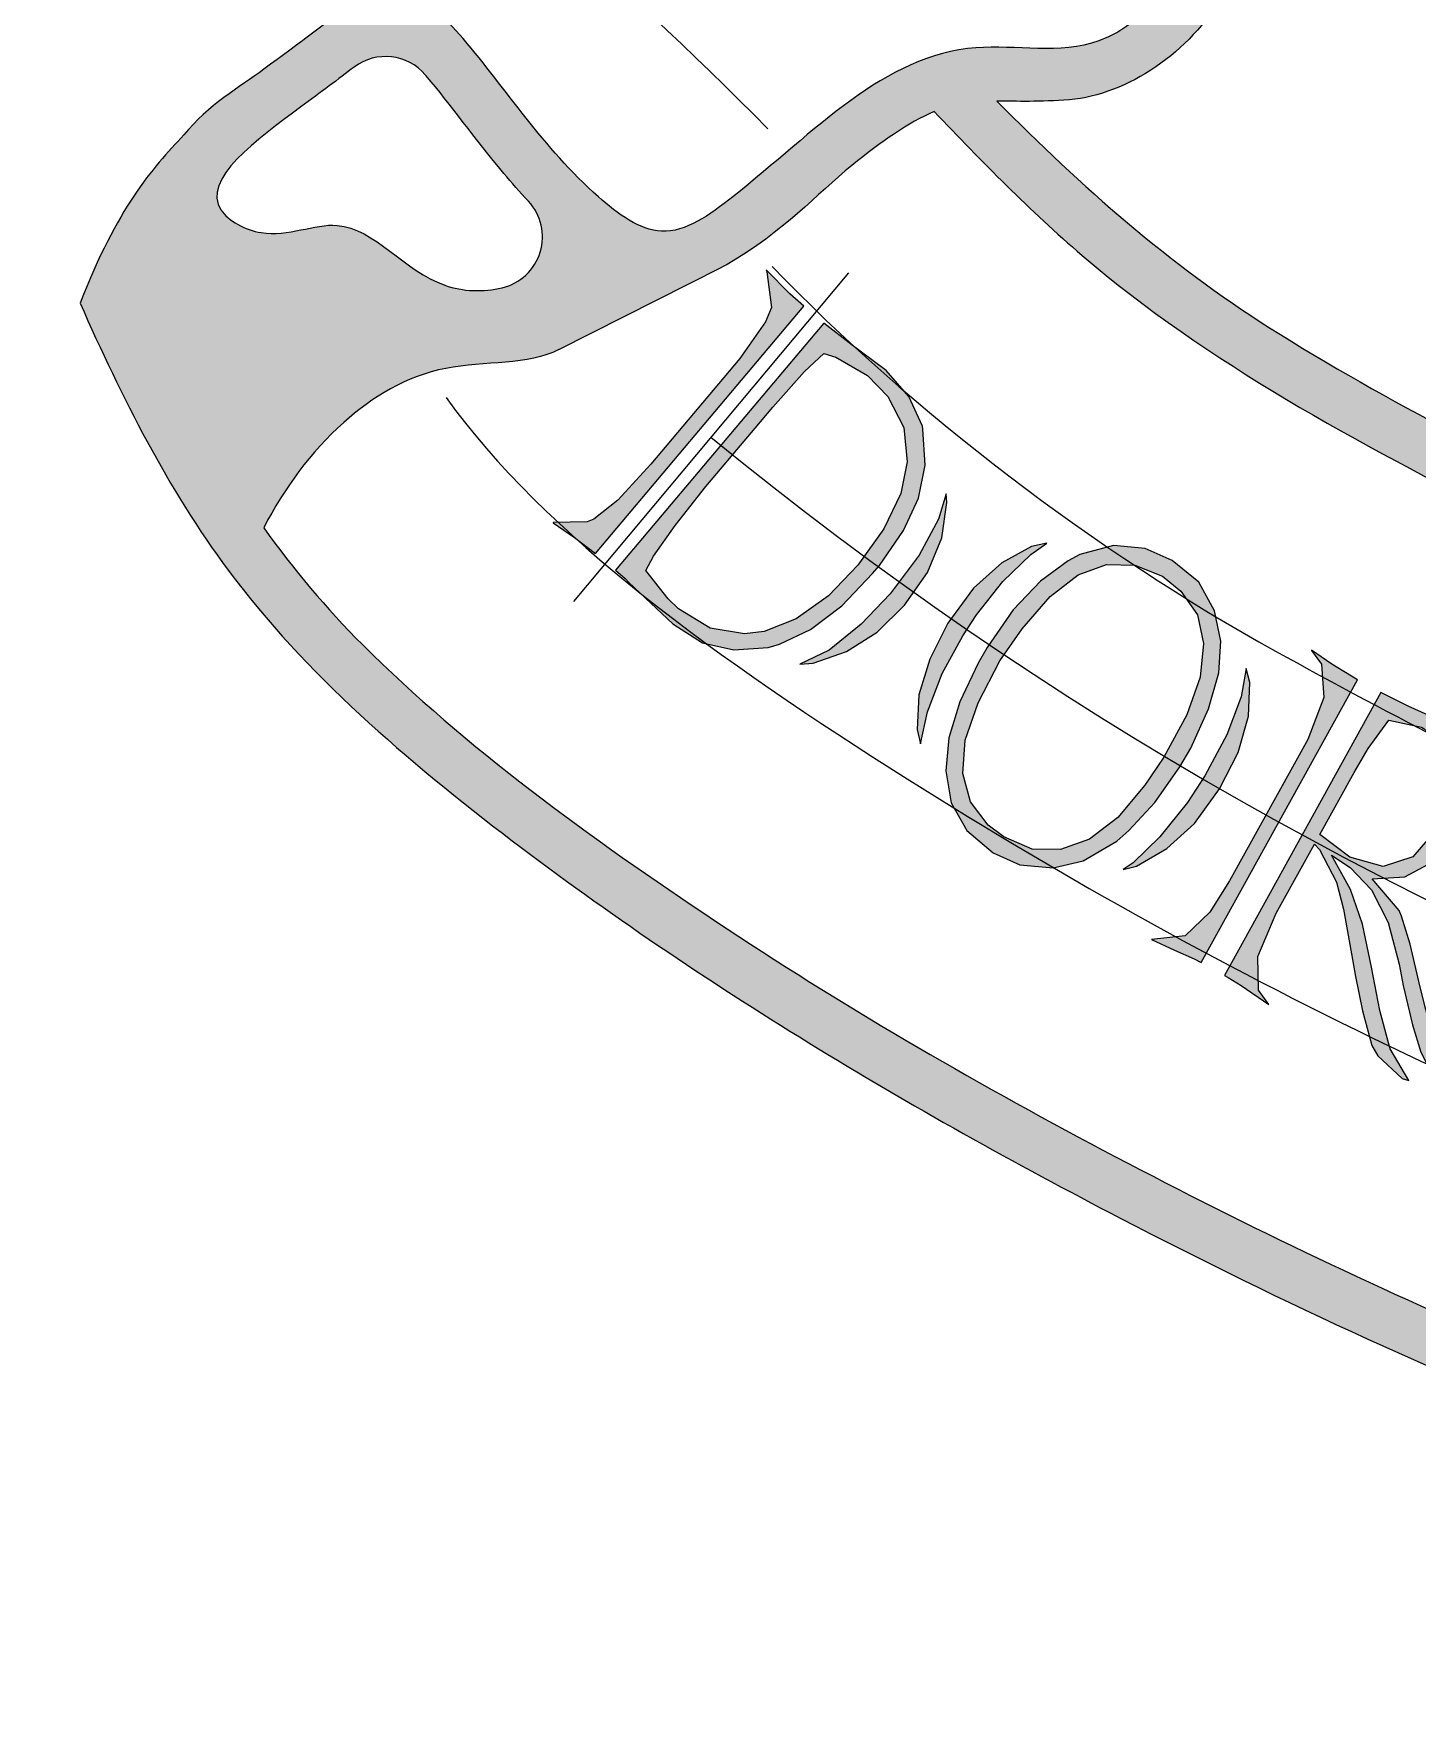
# Model space of a CAD drawing. Header units: inches. Extents: x 0.75 to 8.7, y -12.82 to -2.88.
# Drawn here: x 1.973 to 2.388, y -9.148 to -8.643 of the extents above; entities that cross this region are included whole.
import ezdxf

# ---------------------------------------------------------------- set-up
doc = ezdxf.new("R2010")
doc.units = ezdxf.units.IN
doc.header["$MEASUREMENT"] = 0
doc.layers.get('Defpoints').update_dxf_attribs({"color": 30})
doc.layers.add('CUT', color=1, linetype='Continuous')
doc.layers.add('ETCH', color=5, linetype='Continuous')

# ---------------------------------------------------------------- blocks, each defined once
blk = doc.blocks.new('Banner_Half')
at = {"layer": 'ETCH', "true_color": 0x939598}
h = blk.add_hatch(color=252, dxfattribs=at)
h.dxf.hatch_style = 1
edge = h.paths.add_edge_path()
edge.add_spline(control_points=[(-0.8695426777600819, -0.8975442894075822), (-0.8633204074110621, -0.8856630351074823), (-0.8490391827909805, -0.8658458391961172), (-0.8169912569952125, -0.8460435100759343), (-0.7901649017269916, -0.8490056705476974), (-0.7812156296055788, -0.8442018458159)], knot_values=[0.02909858571822496, 0.02909858571822496, 0.02909858571822496, 0.02909858571822496, 0.06981516489326797, 0.1044293441223722, 0.1381617045411972, 0.1381617045411972, 0.1381617045411972, 0.1381617045411972], degree=3, periodic=0)
edge.add_line((-0.7812156289601839, -0.8442018455673743), (-0.732326752346633, -0.8195593871491971))
edge.add_spline(control_points=[(-0.7323267523466366, -0.8195593871491988), (-0.7317846722186805, -0.8192861514372263), (-0.7312629008825704, -0.8190038212644515), (-0.7136617278423052, -0.8087661935919801), (-0.7041564482533902, -0.7978094779397704), (-0.6846198887914419, -0.7819088783439643), (-0.6765230856885909, -0.7762676088570419), (-0.6688051488322566, -0.7729264849826727)], knot_values=[1.249938496941312, 1.249938496941312, 1.249938496941312, 1.249938496941312, 1.251155898643284, 1.251155898643284, 1.292875466773456, 1.292875466773456, 1.326919447844194, 1.326919447844194, 1.326919447844194, 1.326919447844194], degree=3, periodic=0)
edge.add_spline(control_points=[(-0.6688051488322566, -0.7729264849826727), (-0.654509471549769, -0.7878793356261884), (-0.6050247523599763, -0.8386035859694179), (-0.4713187205649687, -0.909663390869559), (-0.3065513682614247, -0.9874637802524475), (-0.1345534254703118, -1.012981599678149), (-0.04116403639394717, -1.015262027784441), (8.881784197001252e-16, -1.015625612353523)], knot_values=[0.007861022922541252, 0.007861022922541252, 0.007861022922541252, 0.007861022922541252, 0.06968617879671836, 0.2199197882606244, 0.456530660387097, 0.6132832231072841, 0.7367978615260062, 0.7367978615260062, 0.7367978615260062, 0.7367978615260062], degree=3, periodic=0)
edge.add_line((0, -1.015625612353523), (0, -0.9999999999999973))
edge.add_spline(control_points=[(0, -0.9999999999999982), (-0.07865795021173261, -0.9993019661242144), (-0.1572295977802605, -0.995796534932845), (-0.3102930693196866, -0.9642854799780665), (-0.3831140415819254, -0.9338809384183477), (-0.4940523093590277, -0.8793221551676975), (-0.5331086363721891, -0.8600081537742614), (-0.5985653554392734, -0.8185340434466095), (-0.6244857068932732, -0.7955745914582604), (-0.650002571286195, -0.7697761971028836)], knot_values=[0.01868497199321495, 0.01868497199321495, 0.01868497199321495, 0.01868497199321495, 0.2556364533952689, 0.2556364533952689, 0.4972355272157967, 0.4972355272157967, 0.6262898927143304, 0.6262898927143304, 0.7366592862196493, 0.7366592862196493, 0.7366592862196493, 0.7366592862196493], degree=3, periodic=0)
edge.add_spline(control_points=[(-0.6500025712862167, -0.7697761971029013), (-0.644131812404197, -0.7698319620259504), (-0.6371901653950043, -0.7701208597027467), (-0.6110012048001932, -0.7679574303552865), (-0.5917654249601281, -0.7549286040018668), (-0.573556297144171, -0.7212801419022554), (-0.5743557209172527, -0.6991858722901743), (-0.5929912616608193, -0.6647206892497444), (-0.6079874590956278, -0.6522020403913267), (-0.6390272710598541, -0.6256589796540251), (-0.6562850113188969, -0.6125732971264011), (-0.7179257256985419, -0.5650385557609727), (-0.7629015471435663, -0.5321982853414475), (-0.9379223386205955, -0.4036822552557435), (-1.070556963828657, -0.3055246037370001), (-1.213455297607219, -0.1315290737512207), (-1.244984163170491, -0.08274663798293069), (-1.276876209371323, 0.01980286547763832), (-1.27357778479196, 0.07539594511217551), (-1.268822458885647, 0.1342005774112867), (-1.267722428547369, 0.1478036155278595), (-1.266544436941571, 0.1615785092888782), (-1.265292927760169, 0.1755154631437801)], knot_values=[-0.04011179972506751, -0.04011179972506751, -0.04011179972506751, -0.04011179972506751, -0.01926699809706367, -0.01926699809706367, 0.02119736693249763, 0.02119736693249763, 0.06166173196205893, 0.06166173196205893, 0.1121510989316201, 0.1121510989316201, 0.1800554852019323, 0.1800554852019323, 0.3490266106231696, 0.3490266106231696, 0.8369878048739054, 0.8369878048739054, 1.010387277364885, 1.010387277364885, 1.183786749855864, 1.183786749855864, 1.183786749855864, 1.223898549580931, 1.223898549580931, 1.223898549580931, 1.223898549580931], degree=3, periodic=0)
edge.add_spline(control_points=[(-1.26529292776017, 0.1755154631437765), (-1.274854328368839, 0.1662010308598934), (-1.284807076539743, 0.1566265746480155), (-1.295161067772884, 0.146785519619149), (-1.313271413860492, 0.1295723591647029), (-1.332609327640147, 0.1115435631883663), (-1.355786797418873, 0.07094309172168245), (-1.360836807838233, 0.05168897636123582), (-1.36414245003988, 0.03252051965302449)], knot_values=[0.02849289034862396, 0.02849289034862396, 0.02849289034862396, 0.02849289034862396, 0.06995619771309719, 0.06995619771309719, 0.06995619771309719, 0.1424803895343128, 0.1424803895343128, 0.1967863991076539, 0.1967863991076539, 0.1967863991076539, 0.1967863991076539], degree=3, periodic=0)
edge.add_spline(control_points=[(-1.364142450039893, 0.03252051965301028), (-1.378683256535687, 0.04629809494668713), (-1.392375641901102, 0.06017368156159897), (-1.435406781772358, 0.1139988780700847), (-1.448903220588465, 0.1631425994652425), (-1.462289185653757, 0.2166407010484583), (-1.468453297716954, 0.2412760778568437), (-1.474593983637904, 0.2668348082124847), (-1.480712977185875, 0.2932485547002717), (-1.482343722171798, 0.3002879614763536), (-1.48397292645384, 0.3073880958949857), (-1.485600622849804, 0.3145476644255378)], knot_values=[-0.0941001314007163, -0.0941001314007163, -0.0941001314007163, -0.0941001314007163, -0.0340235064082233, -0.0340235064082233, 0.1273240292512003, 0.1273240292512003, 0.1273240292512003, 0.2016230645523193, 0.2016230645523193, 0.2016230645523193, 0.2214241606519166, 0.2214241606519166, 0.2214241606519166, 0.2214241606519166], degree=3, periodic=0)
edge.add_spline(control_points=[(-1.485600622849805, 0.3145476644255272), (-1.486142370789193, 0.3071601282346705), (-1.486685904358461, 0.2997585922281818), (-1.487231467889496, 0.2923411407787366), (-1.489135686091283, 0.2664514959300224), (-1.491064634663374, 0.2403679583665674), (-1.493028703097278, 0.2140090716973706), (-1.495758423062163, 0.1773747172365088), (-1.498555981452467, 0.1402084913840635), (-1.495569672441932, 0.03666221660024327), (-1.480015036796623, -0.02900202339756319), (-1.422074695344703, -0.1827263324802875), (-1.37170522126643, -0.2662799317697964), (-1.251959469270088, -0.4180718447651603), (-1.183952880233147, -0.4867557629679879), (-1.075774326756229, -0.5812399697159805), (-1.038144568740947, -0.6111011662297887), (-0.9581384408827986, -0.6665856907394225), (-0.9133418286875639, -0.6906769974296463), (-0.8633078864511199, -0.7241454832661862), (-0.8526266958758533, -0.7319838319770486), (-0.8428725857492898, -0.7403648795243214)], knot_values=[1.455547620802124, 1.455547620802124, 1.455547620802124, 1.455547620802124, 1.47817610573083, 1.47817610573083, 1.47817610573083, 1.55715787490878, 1.55715787490878, 1.55715787490878, 1.666929056230803, 1.666929056230803, 1.85972934683309, 1.85972934683309, 2.145399683835012, 2.145399683835012, 2.431070020836934, 2.431070020836934, 2.573905189337895, 2.573905189337895, 2.716740357838856, 2.716740357838856, 2.758672648052697, 2.758672648052697, 2.758672648052697, 2.758672648052697], degree=3, periodic=0)
edge.add_spline(control_points=[(-0.8428725857492427, -0.7403648795243569), (-0.8504255312790603, -0.7460922026693257), (-0.8585076362209763, -0.7521594806349032), (-0.8769193945182323, -0.7657516378682612), (-0.8860359162656324, -0.7708200183592595), (-0.8934718186535227, -0.7799485001762836)], knot_values=[0.01080302498008592, 0.01080302498008592, 0.01080302498008592, 0.01080302498008592, 0.04255393689575589, 0.04255393689575589, 0.06399387536987416, 0.06399387536987416, 0.06399387536987416, 0.06399387536987416], degree=3, periodic=0)
edge.add_spline(control_points=[(-0.8934718186535227, -0.7799485001762836), (-0.9030421889004998, -0.7899751128292234), (-0.9134722583002928, -0.8019251827259204), (-0.9245157458941691, -0.8302901652714301)], knot_values=[0.06399387536987416, 0.06399387536987416, 0.06399387536987416, 0.06399387536987416, 0.09326618661094857, 0.09326618661094857, 0.09326618661094857, 0.09326618661094857], degree=3, periodic=0)
edge.add_spline(control_points=[(-0.9245157458941691, -0.8302901652714301), (-0.9120032945892249, -0.8585541649738904), (-0.8807013656482203, -0.9210350565507746), (-0.7711393396321955, -1.01490655783992), (-0.5831826565703664, -1.127045717967428), (-0.3278392527496621, -1.231988507077068), (-0.1276489718999008, -1.247570774690354), (-0.03666277775712867, -1.25465289286427)], knot_values=[0.035208397547297, 0.035208397547297, 0.035208397547297, 0.035208397547297, 0.1269817130100594, 0.244449055320714, 0.4588694537181806, 0.7860377369165417, 1.058626408550367, 1.058626408550367, 1.058626408550367, 1.058626408550367], degree=3, periodic=0)
edge.add_line((-0.03666277775712867, -1.25465289286427), (4.440892098500626e-16, -1.25465289286427))
edge.add_line((4.440892098500626e-16, -1.25465289286427), (8.881784197001252e-16, -1.239075012009421))
edge.add_line((8.881784197001252e-16, -1.239075012009421), (-0.0354502378311139, -1.239075012009421))
edge.add_spline(control_points=[(-0.035450237831125, -1.239075012009421), (-0.1492974192425018, -1.230213456691949), (-0.261421289530738, -1.220299763809885), (-0.4548806506791312, -1.162886355535896), (-0.5385011611917578, -1.126129349879358), (-0.6581439818454404, -1.062818258373017), (-0.6969167814189201, -1.040267143626597), (-0.7716519541773503, -0.9904454219162648), (-0.8089681614419773, -0.963437460934907), (-0.850902523937763, -0.9216708949582966), (-0.8606868189701671, -0.9099529490663194), (-0.8695426777582229, -0.8975442894062535)], knot_values=[0.1229814124865776, 0.1229814124865776, 0.1229814124865776, 0.1229814124865776, 0.4640601029688473, 0.4640601029688473, 0.7369958311771673, 0.7369958311771673, 0.8734636952813273, 0.8734636952813273, 1.009931559385487, 1.009931559385487, 1.058626408550367, 1.058626408550367, 1.058626408550367, 1.058626408550367], degree=3, periodic=0)
edge = h.paths.add_edge_path(flags=16)
edge.add_spline(control_points=[(-0.7981490153198676, -0.8256906865137221), (-0.8037865926043173, -0.8270071890122512), (-0.8234071254141857, -0.8265006768507437), (-0.8419138968375903, -0.7999023129803113), (-0.8668783984770774, -0.8129946620825486), (-0.8943454807273215, -0.7977386486713574), (-0.8637058684585308, -0.7755100467388605), (-0.8471861331268893, -0.7631886396249534), (-0.842413199991773, -0.7596006475481758)], knot_values=[0.02275497423342357, 0.02275497423342357, 0.02275497423342357, 0.02275497423342357, 0.03930524545840164, 0.07616950261673225, 0.09905511516065411, 0.112882090581985, 0.1519028760650464, 0.1699674420099214, 0.1699674420099214, 0.1699674420099214, 0.1699674420099214], degree=3, periodic=0)
edge.add_arc((-0.8330243186169839, -0.7720902244637564), 0.01562499999999994, 40.54266879824121, 126.93355170437721, ccw=False)
edge.add_spline(control_points=[(-0.8211505357472211, -0.7619337533560451), (-0.8210570451913064, -0.7620430518072023), (-0.8209637058845036, -0.7621524551920533), (-0.8135314574759285, -0.770886405710856), (-0.8064306911162462, -0.7809817464058053), (-0.7953304082445096, -0.7942284221768237), (-0.7928865928208477, -0.7970232487420947), (-0.790284734474592, -0.7998081979821752)], knot_values=[1.372857792919381, 1.372857792919381, 1.372857792919381, 1.372857792919381, 1.373342492497167, 1.373342492497167, 1.411515351357999, 1.411515351357999, 1.421618892872088, 1.421618892872088, 1.421618892872088, 1.421618892872088], degree=3, periodic=0)
edge.add_arc((-0.8017022111547054, -0.810475055591569), 0.01562500000000029, -76.85568621777372, 43.05333706276019, ccw=False)
edge = h.paths.add_edge_path(flags=16)
edge.add_spline(control_points=[(-1.284396619081718, 0.1354600055303639), (-1.288129910804633, 0.08929390643294433), (-1.298992207272191, -0.04502987332116248), (-1.076440663553302, -0.3480049751268242), (-0.8016066903042658, -0.5140650705945173), (-0.6127837684274078, -0.6676034469171581), (-0.5789329414760789, -0.709970878801732), (-0.6133414854787897, -0.7598868453285528), (-0.6751077415907831, -0.7460454121178381), (-0.7099320063345922, -0.7851800481723847), (-0.7497853639967667, -0.8138207741907655), (-0.7824757159165645, -0.7895337903797186), (-0.8232532287594165, -0.7231006703643397), (-0.9820164862092713, -0.6413228563660942), (-1.163648373977193, -0.4899471510782636), (-1.330583104991825, -0.3055346805004113), (-1.439767760963186, -0.1123899920951015), (-1.488982202395536, 0.05803787180414233), (-1.48050570567832, 0.1717971545582495), (-1.477446899271057, 0.2128480314219434)], knot_values=[0, 0, 0, 0, 0.1361317453655744, 0.3960856762760341, 1.050001820102727, 1.094944767920319, 1.143349210571483, 1.19274900444309, 1.229573852329239, 1.31501004095204, 1.338674128222609, 1.36019832381918, 1.422564220288329, 1.57842046955977, 1.870095513374694, 2.139112470634091, 2.316194074085075, 2.53405754470141, 2.65706239394604, 2.65706239394604, 2.65706239394604, 2.65706239394604], degree=3, periodic=0)
edge.add_spline(control_points=[(-1.477446899271057, 0.2128480314219434), (-1.466473227556143, 0.16899085703953), (-1.445661192254462, 0.08581385984193979), (-1.382644324927003, 0.02805321262290761), (-1.352854693885177, 0.0007483267666987814)], knot_values=[0, 0, 0, 0, 0.1322709927674894, 0.2508575654877498, 0.2508575654877498, 0.2508575654877498, 0.2508575654877498], degree=3, periodic=0)
edge.add_spline(control_points=[(-1.352854693885177, 0.0007483267666987814), (-1.349565690230539, 0.02684393287769726), (-1.342882238680384, 0.0798717605813426), (-1.304095802372335, 0.1167367187879327), (-1.284396619081718, 0.1354600055303639)], knot_values=[0, 0, 0, 0, 0.07643628633488214, 0.1553230917431807, 0.1553230917431807, 0.1553230917431807, 0.1553230917431807], degree=3, periodic=0)
at = {"layer": 'CUT'}
for points, knots in [([(-1.220061333623156, -0.1169115537792598), (-1.206960987556625, -0.1375344329884776), (-1.192018539841148, -0.157630847859128), (-1.070556963828657, -0.3055246037370001), (-0.9379223386205955, -0.4036822552557435), (-0.7629015471435663, -0.5321982853414475), (-0.7179257256985419, -0.5650385557609727), (-0.6562850113188969, -0.6125732971264011), (-0.6390272710598541, -0.6256589796540251), (-0.6079874590956278, -0.6522020403913267), (-0.5929912616608193, -0.6647206892497444), (-0.5743557209172527, -0.6991858722901743), (-0.573556297144171, -0.7212801419022554), (-0.5917654249601281, -0.7549286040018668), (-0.6110012048001932, -0.7679574303552865), (-0.6371901653950043, -0.7701208597027467), (-0.644131812404197, -0.7698319620259504), (-0.6500025712862167, -0.7697761971029013)], [0.272612864516384, 0.272612864516384, 0.272612864516384, 0.272612864516384, 0.3467989449819583, 0.3467989449819583, 0.8347601392326942, 0.8347601392326942, 1.003731264653932, 1.003731264653932, 1.071635650924244, 1.071635650924244, 1.122125017893805, 1.122125017893805, 1.162589382923366, 1.162589382923366, 1.203053747952928, 1.203053747952928, 1.223898549580931, 1.223898549580931, 1.223898549580931, 1.223898549580931]), ([(-0.8428725857492427, -0.7403648795243569), (-0.8504255312790603, -0.7460922026693257), (-0.8585076362209763, -0.7521594806349032), (-0.8769193945182323, -0.7657516378682612), (-0.8860359162656324, -0.7708200183592595), (-0.8934718186535227, -0.7799485001762836), (-0.9030421889004998, -0.7899751128292234), (-0.9134722583002928, -0.8019251827259204), (-0.9245157458941691, -0.8302901652714301)], [0.01080302498008592, 0.01080302498008592, 0.01080302498008592, 0.01080302498008592, 0.04255393689575589, 0.04255393689575589, 0.06399387536987416, 0.06399387536987416, 0.06399387536987416, 0.09326618661094857, 0.09326618661094857, 0.09326618661094857, 0.09326618661094857]), ([(-0.650002571286195, -0.7697761971028836), (-0.6244857068932732, -0.7955745914582604), (-0.5985653554392734, -0.8185340434466095), (-0.5331086363721891, -0.8600081537742614), (-0.4940523093590277, -0.8793221551676975), (-0.3831140415819254, -0.9338809384183477), (-0.3102930693196866, -0.9642854799780665), (-0.1572295977802605, -0.995796534932845), (-0.07865795021173261, -0.9993019661242144), (0, -0.9999999999999982)], [0.018684971993215, 0.018684971993215, 0.018684971993215, 0.018684971993215, 0.1290543654985338, 0.1290543654985338, 0.2581087309970675, 0.2581087309970675, 0.4997078048175954, 0.4997078048175954, 0.7366592862196493, 0.7366592862196493, 0.7366592862196493, 0.7366592862196493]), ([(-0.9245157458941691, -0.8302901652714301), (-0.9120032945892249, -0.8585541649738904), (-0.8807013656482203, -0.9210350565507746), (-0.7711393396321955, -1.01490655783992), (-0.5831826565703664, -1.127045717967428), (-0.3278392527496621, -1.231988507077068), (-0.1276489718999008, -1.247570774690354), (-0.03666277775712867, -1.25465289286427)], [0.035208397547297, 0.035208397547297, 0.035208397547297, 0.035208397547297, 0.1269817130100594, 0.244449055320714, 0.4588694537181806, 0.7860377369165417, 1.058626408550367, 1.058626408550367, 1.058626408550367, 1.058626408550367])]:
    blk.add_open_spline(points, degree=3, knots=knots, dxfattribs=at)
at = {"layer": 'Defpoints'}
blk.add_line((-0.6944495210267183, -0.821181623504442), (-0.776819618958084, -0.9196706335113696), dxfattribs=at)
blk.add_arc((-0.01688391330062222, 0.006610536479619178), 1.133929370916594, 230.6646345408935, 269.3207401869213, dxfattribs=at)
for points, knots in [([(-0.7185940196100415, -0.7780628237459242), (-0.7649840984654204, -0.7314606406714379), (-0.8083827636487482, -0.6933280245160507), (-0.9141666917484317, -0.6205724181949028), (-0.9712041943890122, -0.5819818554033702), (-1.076618631349522, -0.4993010195771586), (-1.128639966062375, -0.4563742695100261), (-1.228039727233627, -0.3613331563337336), (-1.274774699853113, -0.30902317559495), (-1.354834988880051, -0.1852231412641867), (-1.38518218011987, -0.1158570666271892), (-1.414667932910532, -0.04898131075477874)], [0, 0, 0, 0, 0.1968291782658615, 0.1968291782658615, 0.393658356531723, 0.393658356531723, 0.5904875347975845, 0.5904875347975845, 0.7873167130634461, 0.7873167130634461, 1.004802515909027, 1.004802515909027, 1.004802515909027, 1.004802515909027]), ([(-0.7172888044964623, -0.8192792983274186), (-0.6762437723682346, -0.8622111736729483), (-0.6195638511619892, -0.9052583658101785), (-0.495515625623216, -0.9737321480632479), (-0.4253708148690567, -1.007428570540776), (-0.2696769933381482, -1.059942737138382), (-0.1867794479867011, -1.074091841486935), (-0.07078290833787815, -1.081535109747432), (-0.03528720709162059, -1.082392987045184), (-0.0005924347490413595, -1.082699431333855)], [0.007861022922541205, 0.007861022922541205, 0.007861022922541205, 0.007861022922541205, 0.1779070708765104, 0.1779070708765104, 0.4061810493702805, 0.4061810493702805, 0.6344550278640506, 0.6344550278640506, 0.7367978615260062, 0.7367978615260062, 0.7367978615260062, 0.7367978615260062]), ([(-0.8149447969135739, -0.8585786689336921), (-0.7855141840311655, -0.8998162798289222), (-0.7326965180315308, -0.9374662116605617), (-0.581758615298885, -1.032840296786483), (-0.4766631460040545, -1.08390257639238), (-0.2649075665568792, -1.150056116513859), (-0.1543023894419688, -1.162505680826329), (-0.03330910423892774, -1.171962128672551), (-0.03177753916441795, -1.172081560371249), (-0.03024493505441894, -1.172200854111614)], [0.1229814124865776, 0.1229814124865776, 0.1229814124865776, 0.1229814124865776, 0.3342944267194631, 0.3342944267194631, 0.6941552171264436, 0.6941552171264436, 1.054016007533424, 1.054016007533424, 1.058626408550367, 1.058626408550367, 1.058626408550367, 1.058626408550367])]:
    blk.add_open_spline(points, degree=3, knots=knots, dxfattribs=at)
at = {"layer": 'ETCH'}
blk.add_line((-0.7812156319513752, -0.8442018470750856), (-0.7323267523436594, -0.8195593871476978), dxfattribs=at)
for centre, start, end in [((-0.8330243186169839, -0.7720902244637564), 40.5426687986654, 126.9335517133023), ((-0.8017022111547054, -0.810475055591569), 283.1443137820626, 43.05333706278766)]:
    blk.add_arc(centre, 0.015625, start, end, dxfattribs=at)
blk.add_spline([(-1.284396619081718, 0.1354600055303639), (-1.284396619081718, -0.0006717398352105164), (-1.154419653626488, -0.2257984478172936), (-0.6478259151725743, -0.63928255551245), (-0.6139948596959348, -0.6688685022417911), (-0.590972503536249, -0.7114473841579052), (-0.6195054749077249, -0.751773668133394), (-0.6562726413665123, -0.753833981806066), (-0.7291196890821814, -0.7984730898336903), (-0.7504239216110298, -0.8087744830746981), (-0.7693229240549035, -0.7984730898336903), (-0.8098698910024771, -0.7510869260962334), (-0.9365857987248196, -0.660344162378875), (-1.165262655809015, -0.4792882974682566), (-1.341355491906369, -0.2759131850078216), (-1.427549099874368, -0.1212246068055816), (-1.481301952573857, 0.08990360697851152), (-1.477446899271057, 0.2128480314219434)], degree=3, dxfattribs=at)
for points, knots in [([(-0.842413199991773, -0.7596006475481758), (-0.8471861331268893, -0.7631886396249534), (-0.8637058684585308, -0.7755100467388605), (-0.8943454807273215, -0.7977386486713574), (-0.8668783984770774, -0.8129946620825486), (-0.8419138968375903, -0.7999023129803113), (-0.8234071254141857, -0.8265006768507437), (-0.8037865926043173, -0.8270071890122512), (-0.7981490153198676, -0.8256906865137221)], [0.02275497423342357, 0.02275497423342357, 0.02275497423342357, 0.02275497423342357, 0.04081954017829858, 0.07984032566135993, 0.09366730108269085, 0.1165529136266127, 0.1534171707849433, 0.1699674420099214, 0.1699674420099214, 0.1699674420099214, 0.1699674420099214]), ([(-0.790284734474592, -0.7998081979821752), (-0.7928865928208477, -0.7970232487420947), (-0.7953304082445096, -0.7942284221768237), (-0.8064306911162462, -0.7809817464058053), (-0.8135314574759285, -0.770886405710856), (-0.8209637058845036, -0.7621524551920533), (-0.8210570451913064, -0.7620430518072023), (-0.8211505357472211, -0.7619337533560451)], [1.37285779291938, 1.37285779291938, 1.37285779291938, 1.37285779291938, 1.38296133443347, 1.38296133443347, 1.421134193294302, 1.421134193294302, 1.421618892872088, 1.421618892872088, 1.421618892872088, 1.421618892872088]), ([(-0.6688051488322566, -0.7729264849826727), (-0.6765230856885909, -0.7762676088570419), (-0.6846198887914419, -0.7819088783439643), (-0.7041564482533902, -0.7978094779397704), (-0.7136617278423052, -0.8087661935919801), (-0.7312629008825704, -0.8190038212644515), (-0.7317846722186805, -0.8192861514372263), (-0.7323267523466366, -0.8195593871491988)], [1.249938496941312, 1.249938496941312, 1.249938496941312, 1.249938496941312, 1.28398247801205, 1.28398247801205, 1.325702046142222, 1.325702046142222, 1.326919447844194, 1.326919447844194, 1.326919447844194, 1.326919447844194]), ([(-0.6688051488322566, -0.7729264849826727), (-0.654509471549769, -0.7878793356261884), (-0.6050247523599763, -0.8386035859694179), (-0.4713187205649687, -0.909663390869559), (-0.3065513682614247, -0.9874637802524475), (-0.1345534254703118, -1.012981599678149), (-0.04116403639394717, -1.015262027784441), (8.881784197001252e-16, -1.015625612353523)], [0.007861022922541252, 0.007861022922541252, 0.007861022922541252, 0.007861022922541252, 0.06968617879671836, 0.2199197882606244, 0.456530660387097, 0.6132832231072841, 0.7367978615260062, 0.7367978615260062, 0.7367978615260062, 0.7367978615260062]), ([(-0.7812156296055788, -0.8442018458159), (-0.7901649017269916, -0.8490056705476974), (-0.8169912569952125, -0.8460435100759343), (-0.8490391827909805, -0.8658458391961172), (-0.8633204074110621, -0.8856630351074823), (-0.8695426777600819, -0.8975442894075822)], [0.02909858571822495, 0.02909858571822495, 0.02909858571822495, 0.02909858571822495, 0.06283094613704998, 0.09744512536615421, 0.1381617045411972, 0.1381617045411972, 0.1381617045411972, 0.1381617045411972]), ([(-0.8695426777582229, -0.8975442894062535), (-0.8606868189701671, -0.9099529490663194), (-0.850902523937763, -0.9216708949582966), (-0.8089681614419773, -0.963437460934907), (-0.7716519541773503, -0.9904454219162648), (-0.6969167814189201, -1.040267143626597), (-0.6581439818454404, -1.062818258373017), (-0.5385011611917578, -1.126129349879358), (-0.4548806506791312, -1.162886355535896), (-0.261421289530738, -1.220299763809885), (-0.1492974192425018, -1.230213456691949), (-0.035450237831125, -1.239075012009421)], [0.1229814124865777, 0.1229814124865777, 0.1229814124865777, 0.1229814124865777, 0.171676261651457, 0.171676261651457, 0.308144125755617, 0.308144125755617, 0.444611989859777, 0.444611989859777, 0.717547718068097, 0.717547718068097, 1.058626408550367, 1.058626408550367, 1.058626408550367, 1.058626408550367])]:
    blk.add_open_spline(points, degree=3, knots=knots, dxfattribs=at)
blk = doc.blocks.new('Alpha_D')
at = {"true_color": 0x939598}
h = blk.add_hatch(color=252, dxfattribs=at)
h.dxf.hatch_style = 1
h.paths.add_polyline_path([(-0.007173625897446634, 0.09032681449060576), (-0.005831719994141338, 0.08585379481292055), (-0.004583649788408195, 0.07254104595177324), (-0.004583649788409083, 0.03360959193565716), (-0.004583649788407307, 0.03111930452420177), (-0.005205292085448399, 0.01661431759328914), (-0.007100232320044422, 0.007560714250224948), (-0.008069854565955648, 0.005621469758402498), (-0.01569355880634937, -0.0009991155029922538), (-0.01569355880634848, -0.001091663189667358), (-0.007916359034825892, -0.0003682027458049714), (0, -1.387778780781446e-17), (-8.890457814381136e-16, 0.09683093921054375), (-0.005645423886067914, 0.09700735870698285), (-0.01569355880634848, 0.09793774156997159), (-0.01569355880634848, 0.09785999316640748), (-0.01512324068665816, 0.09763186591853135)])
h.paths.add_polyline_path([(0.007760693564857313, 4.543054650874012e-05), (0.01155494959857789, 4.543054650964218e-05), (0.01322908833631715, -0.0001638367957079861), (0.03120494832145332, -0.001185192476680363), (0.04163899909971031, 0.0002193912819308252), (0.0501993769991689, 0.004599119509560282), (0.05762791143374011, 0.0118268827431951), (0.05958213893593105, 0.01475822399648413), (0.06382690581475803, 0.02405628477867874), (0.06646061321649642, 0.03560407877091086), (0.06727667127530257, 0.04886502222651411), (0.06727667127530255, 0.05207783263062282), (0.06605516395705366, 0.06470007491919286), (0.06322833403566185, 0.07499781248997023), (0.05840879819282832, 0.08383362820183568), (0.05094436595080418, 0.09170154326775216), (0.05026839210592551, 0.09220852365141052), (0.04143725272673305, 0.09642338562784314), (0.03119886662689897, 0.0980294069768366), (0.02204800517227228, 0.0974193495465272), (0.01853472040737445, 0.09721268573682984), (0.007760693564859087, 0.09683464970726519)])
h.paths.add_polyline_path([(0.0136511737532734, 0.08984956006819811), (0.01717147756140935, 0.09135826170026018), (0.02791275601161747, 0.09325378142676577), (0.0366357903414043, 0.09240275368727424), (0.04620741288246943, 0.08836140194771236), (0.05365035081743218, 0.0811311193823192), (0.05830906942812052, 0.07266072190834283), (0.06124294985564926, 0.06134432597359303), (0.06228410147822494, 0.04801758520459916), (0.06145041471953849, 0.03530386213462845), (0.0585173539050725, 0.02378112322065287), (0.05366430043539248, 0.01470802325560605), (0.04956720287028561, 0.01039528897654134), (0.04064048506426498, 0.005081766472959437), (0.02964931615766272, 0.00339081741040291), (0.02535523184252222, 0.003605521626159472), (0.01475650629862191, 0.005813589447808604), (0.01379362398986483, 0.01062800099159757), (0.01275710365867599, 0.02182242056842122), (0.0123443433532664, 0.03668179156322885), (0.0123443433532664, 0.05953271297751694), (0.0123443433532664, 0.06777676492387123), (0.01275747069867528, 0.08202965834047848)], flags=16)
h.paths.add_polyline_path([(0.07524500680439684, 0.04759509498287781), (0.074413908154642, 0.03512861523656509), (0.07211771991546369, 0.02302144088452797), (0.06813076379196037, 0.01409825337002336), (0.07098007962153294, 0.01694756919959504), (0.0764105937636632, 0.02599842610314705), (0.07963433656500563, 0.03627410628242349), (0.08064599987890374, 0.047807068060866), (0.07963416252785295, 0.05974674880327056), (0.0762090264147659, 0.07042511433230916), (0.07057440298105624, 0.07948075913648187), (0.06874574973943837, 0.08130941237809976), (0.07190888500957372, 0.07403420125678913), (0.07441422031431787, 0.06213385855925595)])
at = {"layer": 'ETCH', "lineweight": 0}
for points in [[(-0.01569355880634848, 0.09793774156997159), (-0.01569355880634848, 0.09785999316640748), (-0.01512324068665816, 0.09763186591853135), (-0.007173625897446634, 0.09032681449060576), (-0.005831719994141338, 0.08585379481292055), (-0.004583649788408195, 0.07254104595177324), (-0.004583649788409083, 0.03360959193565716), (-0.004583649788407307, 0.03111930452420175), (-0.005205292085448399, 0.01661431759328913), (-0.00710023232004442, 0.007560714250224976), (-0.008069854565955659, 0.005621469758402498), (-0.01569355880634937, -0.0009991155029922538), (-0.01569355880634848, -0.001091663189667358), (-0.007916359034825682, -0.0003682027458049575), (0, 0), (-8.881784197001252e-16, 0.09683093921054375), (-0.005645423886067924, 0.09700735870698285)], [(0.05762791143374013, 0.0118268827431951), (0.05958213893593101, 0.01475822399648408), (0.06382690581475803, 0.02405628477867872), (0.06646061321649643, 0.03560407877091087), (0.06727667127530257, 0.04886502222651412), (0.06727667127530257, 0.05207783263062282), (0.06605516395705369, 0.06470007491919283), (0.06322833403566186, 0.07499781248997017), (0.05840879819282829, 0.08383362820183571), (0.0509443659508042, 0.09170154326775215), (0.05026839210592549, 0.09220852365141052), (0.04143725272673304, 0.09642338562784314), (0.03119886662689897, 0.0980294069768366), (0.02204800517227223, 0.0974193495465272), (0.01853472040737447, 0.09721268573682984), (0.007760693564859089, 0.09683464970726519), (0.007760693564857313, 4.543054650874012e-05), (0.01155494959857783, 4.54305465096283e-05), (0.01322908833631686, -0.0001638367957079723), (0.03120494832145315, -0.001185192476680363), (0.04163899909971036, 0.0002193912819308252), (0.05019937699916888, 0.004599119509560268)], [(0.02791275601161747, 0.09325378142676577), (0.0366357903414043, 0.09240275368727424), (0.04620741288246943, 0.08836140194771236), (0.05365035081743219, 0.0811311193823192), (0.05830906942812053, 0.07266072190834283), (0.06124294985564926, 0.06134432597359307), (0.06228410147822494, 0.0480175852045992), (0.06145041471953849, 0.03530386213462844), (0.05851735390507251, 0.02378112322065284), (0.0536643004353925, 0.01470802325560605), (0.0495672028702856, 0.01039528897654129), (0.04064048506426499, 0.005081766472959437), (0.02964931615766275, 0.003390817410402924), (0.02535523184252231, 0.003605521626159458), (0.01475650629862191, 0.005813589447808631), (0.01379362398986483, 0.01062800099159755), (0.01275710365867599, 0.02182242056842121), (0.0123443433532664, 0.03668179156322893), (0.0123443433532664, 0.05953271297751694), (0.0123443433532664, 0.06777676492387119), (0.01275747069867528, 0.08202965834047848), (0.0136511737532734, 0.08984956006819811), (0.01717147756140935, 0.09135826170026018)], [(0.06874574973943837, 0.08130941237809974), (0.07190888500957371, 0.07403420125678917), (0.07441422031431788, 0.06213385855925591), (0.07524500680439683, 0.04759509498287784), (0.074413908154642, 0.03512861523656508), (0.07211771991546367, 0.02302144088452796), (0.06813076379196037, 0.01409825337002335), (0.07098007962153297, 0.01694756919959506), (0.07641059376366321, 0.02599842610314695), (0.07963433656500563, 0.03627410628242345), (0.08064599987890375, 0.04780706806086599), (0.07963416252785294, 0.05974674880327058), (0.0762090264147659, 0.07042511433230914), (0.07057440298105622, 0.0794807591364819)]]:
    blk.add_lwpolyline(points, close=True, dxfattribs=at)
blk = doc.blocks.new('Alpha_R')
at = {"true_color": 0x939598}
h = blk.add_hatch(color=252, dxfattribs=at)
h.dxf.hatch_style = 1
h.paths.add_polyline_path([(0, 0.09679554581367444), (-0.00894489359348503, 0.09716824971340454), (-0.01631077597401287, 0.09788687238467642), (-0.01631077597401287, 0.09777922789033777), (-0.01168955965573293, 0.09566117041112587), (-0.006270358147209443, 0.08720721605783055), (-0.004377910732522139, 0.0739600841550141), (-0.004377910732521251, 0.02551205895621056), (-0.005003685941989743, 0.01445669692225238), (-0.00802130254926237, 0.004757214970306997), (-0.01631077597401109, -0.001106071110615225), (-0.01631077597401021, -0.001160457989068497), (-0.00875353451682426, -0.0006206550278414213), (-0.00234009922913628, 0), (0, -1.387778780781446e-17)])
h.paths.add_polyline_path([(0.007966432620744259, 0.09679473051305099), (0.007966432620745144, -8.743006318923108e-16), (0.009252277781061895, -1.77635683940025e-15), (0.01382382795386777, -0.0002077977351264415), (0.02383146491652965, -0.001117582913550103), (0.0190140753965533, 0.001105827634131792), (0.01401769433716194, 0.009795185998288311), (0.01255008240915512, 0.02384232873779532), (0.01255008240915245, 0.047501669685027), (0.01460803279699529, 0.04681568622240917), (0.02387011461378295, 0.04071113229770963), (0.02952737938555037, 0.03463481087618182), (0.03819076612378677, 0.02411498412260737), (0.04250709734201578, 0.01877095499527669), (0.04926655284448336, 0.01078250758327304), (0.05677037351163339, 0.003075880952144935), (0.05982372496803824, 0.001167536291890578), (0.06951797811937867, -0.001206566520681754), (0.07152546396714142, -0.0007433005558121902), (0.06210512295281845, 0.004786030039549694), (0.06077505195666971, 0.006116101035698457), (0.05374902504372689, 0.0133487757990265), (0.04529372959226209, 0.02345388499711291), (0.03669870662398007, 0.03348141179344304), (0.02858219697225993, 0.04078627047999019), (0.01857297528716284, 0.04704203403317475), (0.02526308162815028, 0.04648452517143209), (0.03414924022612807, 0.0437340475101502), (0.04320780524925727, 0.03762478272711166), (0.05215253565226344, 0.02826401835187294), (0.05627528041475395, 0.02331672463688415), (0.0644686405837466, 0.01430402845099285), (0.07055773326175085, 0.008417905528921743), (0.07366183844658637, 0.006283833214347972), (0.08257278461281724, 0.003378089899272574), (0.08953244811942704, 0.007262553251797976), (0.0870295449444294, 0.006386537140550708), (0.07935164983607909, 0.008580221457221718), (0.0706975355846833, 0.01491250017775324), (0.06095618413353783, 0.02527564001939714), (0.05212519816574711, 0.03513348482065039), (0.04581806331856786, 0.04123716370501729), (0.04433708681920127, 0.04234789607954334), (0.03271895231494604, 0.04670469651863839), (0.04101127781275693, 0.05198163092633746), (0.04612398474419876, 0.06004397647207594), (0.04772517686863065, 0.07185276838975078), (0.04692783423000613, 0.08042420175495925), (0.04254628097581482, 0.09038227733266435), (0.03712513945806695, 0.09560980665334995), (0.02705318847271076, 0.09797967747343339), (0.01710874379532523, 0.09716788607119753)])
h.paths.add_polyline_path([(0.02368917713504537, 0.09361127042893713), (0.02456971360253047, 0.09361127042893624), (0.0346906963675142, 0.09124252978181513), (0.04062283314460124, 0.08377243161807435), (0.04253059400989123, 0.07232586642634778), (0.04253059400988947, 0.0696715557334962), (0.04018954222274031, 0.05839194257722102), (0.03382415697932208, 0.05158756524805153), (0.02367605685454598, 0.04921247798480533), (0.01255008240915334, 0.05080190290557508), (0.01255008240915245, 0.0720498628876376), (0.01275740925093327, 0.08034293655880996), (0.01408039033355201, 0.09070628837267325)], flags=16)
h.paths.add_polyline_path([(0.06092303657174369, 0.07793566711797875), (0.05677545436951981, 0.08682334326560248), (0.05120495322410967, 0.09109837902835949), (0.0540221656412081, 0.08465903636070227), (0.05570513638593422, 0.07308861249072418), (0.05465147770608423, 0.06255202569223332), (0.05148081070796452, 0.05399122479731221), (0.05301170483564821, 0.05490976127392246), (0.05932639972753329, 0.06240846145803314), (0.0615043223092302, 0.07270409548060552)], flags=17)
at = {"layer": 'ETCH', "lineweight": 0}
for points in [[(-0.01631077597401287, 0.09777922789033777), (-0.01168955965573293, 0.09566117041112587), (-0.006270358147209443, 0.08720721605783055), (-0.004377910732522139, 0.0739600841550141), (-0.004377910732521251, 0.02551205895621056), (-0.005003685941989744, 0.01445669692225238), (-0.008021302549262366, 0.004757214970307011), (-0.01631077597401109, -0.001106071110615225), (-0.01631077597401021, -0.001160457989068497), (-0.008753534516824146, -0.0006206550278413658), (-0.00234009922913625, 0), (0, 0), (0, 0.09679554581367444), (-0.008944893593485048, 0.09716824971340454), (-0.01631077597401287, 0.09788687238467642)], [(0.0146080327969953, 0.04681568622240917), (0.02387011461378297, 0.04071113229770962), (0.02952737938555039, 0.03463481087618181), (0.0381907661237868, 0.02411498412260737), (0.04250709734201585, 0.01877095499527659), (0.04926655284448334, 0.01078250758327304), (0.05677037351163339, 0.003075880952144949), (0.05982372496803823, 0.001167536291890592), (0.06951797811937865, -0.00120656652068174), (0.07152546396714143, -0.0007433005558121764), (0.06210512295281845, 0.004786030039549694), (0.06077505195666966, 0.006116101035698485), (0.05374902504372692, 0.01334877579902649), (0.04529372959226219, 0.02345388499711287), (0.03669870662398012, 0.03348141179344299), (0.02858219697225994, 0.04078627047999017), (0.01857297528716284, 0.04704203403317475), (0.02526308162815027, 0.04648452517143209), (0.03414924022612809, 0.0437340475101502), (0.04320780524925727, 0.03762478272711167), (0.05215253565226341, 0.02826401835187298), (0.05627528041475394, 0.02331672463688417), (0.06446864058374668, 0.01430402845099277), (0.07055773326175085, 0.008417905528921743), (0.07366183844658636, 0.006283833214348), (0.08257278461281725, 0.003378089899272574), (0.08953244811942707, 0.007262553251798032), (0.08702954494442938, 0.006386537140550708), (0.07935164983607912, 0.008580221457221704), (0.07069753558468328, 0.01491250017775325), (0.06095618413353776, 0.02527564001939719), (0.05212519816574712, 0.03513348482065037), (0.04581806331856786, 0.04123716370501729), (0.04433708681920123, 0.04234789607954337), (0.03271895231494604, 0.0467046965186384), (0.04101127781275693, 0.05198163092633745), (0.04612398474419876, 0.06004397647207593), (0.04772517686863065, 0.07185276838975074), (0.04692783423000613, 0.08042420175495923), (0.04254628097581481, 0.09038227733266435), (0.03712513945806695, 0.09560980665334995), (0.02705318847271077, 0.09797967747343339), (0.01710874379532523, 0.09716788607119753), (0.007966432620744257, 0.09679473051305099), (0.007966432620745145, -8.881784197001252e-16), (0.00925227778106219, -1.77635683940025e-15), (0.01382382795386761, -0.0002077977351264693), (0.02383146491652965, -0.00111758291355013), (0.01901407539655331, 0.001105827634131806), (0.01401769433716193, 0.009795185998288325), (0.01255008240915512, 0.02384232873779535), (0.01255008240915245, 0.047501669685027)], [(0.02456971360253046, 0.09361127042893624), (0.03469069636751421, 0.09124252978181513), (0.04062283314460124, 0.08377243161807435), (0.04253059400989123, 0.07232586642634775), (0.04253059400988946, 0.06967155573349615), (0.04018954222274029, 0.05839194257722102), (0.03382415697932206, 0.05158756524805153), (0.02367605685454599, 0.04921247798480533), (0.01255008240915334, 0.05080190290557507), (0.01255008240915245, 0.0720498628876376), (0.01275740925093327, 0.08034293655880997), (0.01408039033355202, 0.09070628837267325), (0.02368917713504537, 0.09361127042893713)], [(0.0540221656412081, 0.08465903636070227), (0.05570513638593422, 0.07308861249072418), (0.05465147770608425, 0.06255202569223339), (0.05148081070796451, 0.05399122479731222), (0.05301170483564821, 0.05490976127392244), (0.05932639972753329, 0.06240846145803314), (0.0615043223092302, 0.07270409548060552), (0.06092303657174369, 0.07793566711797872), (0.05677545436951981, 0.08682334326560248), (0.05120495322410967, 0.09109837902835949)]]:
    blk.add_lwpolyline(points, close=True, dxfattribs=at)
blk = doc.blocks.new('Alpha_O')
at = {"true_color": 0x939598}
h = blk.add_hatch(color=252, dxfattribs=at)
h.dxf.hatch_style = 1
h.paths.add_polyline_path([(-0.04169754400737347, 0.05799393146929521), (-0.04027903337929839, 0.0706602860408383), (-0.03739318309387851, 0.08191777739789342), (-0.03513124908513543, 0.0872738382960927), (-0.03853500169685997, 0.08405274693427245), (-0.0435232574551101, 0.07521737559298725), (-0.04672276095519923, 0.06430987399072396), (-0.04770147810811487, 0.05132615487502346), (-0.04665415190283007, 0.03935597193653085), (-0.04379730638057389, 0.02845918972809703), (-0.03875560912051591, 0.01944217813142225), (-0.03565489026504132, 0.01627023013987561), (-0.03890493800884798, 0.02557702715913911), (-0.04122758922074166, 0.03764379001634399), (-0.04188510965698544, 0.05050546994090243)])
h.paths.add_polyline_path([(0.04655770598311637, 0.06415901859388295), (0.04350014906822784, 0.07505089056436727), (0.0384640520056445, 0.0838583835292886), (0.03538758717117575, 0.08683067649720219), (0.0385951847830901, 0.07879144096501017), (0.04092085922698363, 0.0669144936083521), (0.04178804928877787, 0.05302617668900492), (0.04160636597739577, 0.04346863120377176), (0.03998205281098689, 0.03039174116501187), (0.037298394789806, 0.01953125109950627), (0.03575642918225339, 0.01627023013987556), (0.03862649186345911, 0.0192384563209185), (0.04362578849743848, 0.02849728813933789), (0.04662545010551612, 0.03920753508900444), (0.04760502588205728, 0.05199241000651345)])
h.paths.add_polyline_path([(0.03214425009352519, 0.07067999994127755), (0.02907753156247317, 0.08140398077024268), (0.02464005813606464, 0.08981957497312543), (0.01823782443348514, 0.0965848657513746), (0.00967760534671848, 0.1013320754165425), (-0.0004965490759705204, 0.1027002544704203), (-0.009250944962824192, 0.1014821328013129), (-0.01777922966833767, 0.09728829777203353), (-0.02495374024760366, 0.0896736955351134), (-0.02691024021835631, 0.08612924867096172), (-0.03073700372073596, 0.07658820359579721), (-0.03314079467099518, 0.06501362165200675), (-0.033919172836816, 0.05134914339253172), (-0.03370169824444069, 0.04588078739417509), (-0.03223918740715881, 0.03323668720331698), (-0.02937320033817237, 0.02230503666091543), (-0.02492600632623176, 0.01347099221516677), (-0.01852217119858147, 0.006107263380306101), (-0.01017984225368719, 0.001568390073627413), (0, 0), (0.008744488472917297, 0.001216743111893244), (0.01769624014630364, 0.005623459179814112), (0.02424337547101449, 0.01220642117955425), (0.02965499072492507, 0.02249616057712168), (0.03104038291314112, 0.02709315744177413), (0.03325006310557123, 0.03830048887864648), (0.03403026044937718, 0.05135573416981121), (0.03380976527564794, 0.05784441899120469)])
h.paths.add_polyline_path([(0.028420113618167, 0.05133338696407729), (0.02803220601346812, 0.04114767210164059), (0.02619051073103495, 0.02863710342229182), (0.02242030355789736, 0.0187116709311059), (0.01667376603289396, 0.01143460636335016), (0.009358425457418412, 0.007104554303325017), (0.0002122938130426841, 0.005802898244256845), (-0.005601967610438394, 0.006217635704098605), (-0.0137467874745383, 0.009407037061960118), (-0.02019850914120447, 0.01539578836960765), (-0.02489056440939485, 0.02429419278136002), (-0.02743464899845005, 0.03580370028903167), (-0.02851173325827361, 0.04992507920166479), (-0.02791996040159273, 0.06156603780345015), (-0.02587192212926936, 0.074276212884798), (-0.02210485362636571, 0.08419338252514308), (-0.01656450474624371, 0.09126497156237967), (-0.009261041385425266, 0.09558799333348757), (-0.0005053401639445523, 0.09710746774375068), (0.006574897104341559, 0.09626885360455528), (0.0145211121603115, 0.09285835862665426), (0.02054376459497576, 0.08644071202502879), (0.02500826891399476, 0.07736201349831351), (0.02755078212069506, 0.065652985414709)], flags=16)
at = {"layer": 'ETCH', "lineweight": 0}
for points in [[(0.009677605346718465, 0.1013320754165425), (-0.0004965490759705204, 0.1027002544704203), (-0.009250944962824192, 0.1014821328013129), (-0.01777922966833767, 0.09728829777203352), (-0.02495374024760366, 0.0896736955351134), (-0.02691024021835631, 0.08612924867096172), (-0.03073700372073596, 0.07658820359579721), (-0.03314079467099518, 0.06501362165200675), (-0.033919172836816, 0.05134914339253172), (-0.03370169824444069, 0.04588078739417512), (-0.03223918740715881, 0.03323668720331696), (-0.02937320033817237, 0.02230503666091543), (-0.02492600632623176, 0.01347099221516679), (-0.01852217119858146, 0.006107263380306094), (-0.01017984225368718, 0.001568390073627413), (0, 0), (0.008744488472917311, 0.001216743111893237), (0.01769624014630367, 0.005623459179814105), (0.02424337547101452, 0.01220642117955428), (0.02965499072492506, 0.02249616057712167), (0.03104038291314115, 0.0270931574417741), (0.03325006310557121, 0.03830048887864645), (0.03403026044937718, 0.05135573416981121), (0.03380976527564794, 0.05784441899120463), (0.03214425009352517, 0.0706799999412775), (0.02907753156247317, 0.08140398077024269), (0.02464005813606462, 0.08981957497312543), (0.01823782443348509, 0.0965848657513746)], [(-0.005601967610438408, 0.006217635704098612), (-0.01374678747453828, 0.00940703706196011), (-0.02019850914120447, 0.01539578836960764), (-0.02489056440939486, 0.02429419278136002), (-0.02743464899845005, 0.03580370028903168), (-0.02851173325827361, 0.04992507920166478), (-0.02791996040159272, 0.06156603780345016), (-0.02587192212926936, 0.07427621288479802), (-0.02210485362636572, 0.08419338252514308), (-0.01656450474624371, 0.09126497156237967), (-0.009261041385425273, 0.09558799333348755), (-0.0005053401639445454, 0.09710746774375068), (0.006574897104341559, 0.09626885360455528), (0.01452111216031149, 0.09285835862665426), (0.02054376459497576, 0.08644071202502879), (0.02500826891399477, 0.07736201349831351), (0.02755078212069506, 0.06565298541470899), (0.02842011361816699, 0.0513333869640773), (0.02803220601346812, 0.04114767210164061), (0.02619051073103495, 0.02863710342229187), (0.02242030355789737, 0.01871167093110593), (0.01667376603289394, 0.01143460636335014), (0.009358425457418384, 0.007104554303325017), (0.0002122938130426633, 0.005802898244256838)], [(-0.03853500169685997, 0.08405274693427245), (-0.0435232574551101, 0.07521737559298725), (-0.04672276095519923, 0.06430987399072396), (-0.04770147810811487, 0.05132615487502346), (-0.04665415190283007, 0.03935597193653084), (-0.04379730638057389, 0.02845918972809702), (-0.0387556091205159, 0.01944217813142224), (-0.03565489026504132, 0.01627023013987561), (-0.03890493800884798, 0.02557702715913912), (-0.04122758922074166, 0.03764379001634399), (-0.04188510965698544, 0.05050546994090244), (-0.04169754400737347, 0.05799393146929521), (-0.04027903337929839, 0.0706602860408383), (-0.03739318309387851, 0.08191777739789341), (-0.03513124908513543, 0.0872738382960927)], [(0.03538758717117574, 0.08683067649720222), (0.0385951847830901, 0.07879144096501012), (0.04092085922698363, 0.06691449360835211), (0.04178804928877788, 0.05302617668900478), (0.04160636597739575, 0.04346863120377176), (0.03998205281098688, 0.03039174116501187), (0.03729839478980601, 0.01953125109950626), (0.03575642918225341, 0.01627023013987561), (0.03862649186345912, 0.01923845632091847), (0.04362578849743848, 0.02849728813933794), (0.04662545010551611, 0.03920753508900443), (0.04760502588205728, 0.05199241000651345), (0.04655770598311637, 0.06415901859388295), (0.04350014906822786, 0.0750508905643672), (0.03846405200564451, 0.08385838352928854)]]:
    blk.add_lwpolyline(points, close=True, dxfattribs=at)

msp = doc.modelspace()

# ---------------------------------------------------------------- block references
for name, p, rotation in [('Alpha_D', (2.141479530531735, -8.798284619634298), 319.8934367006665), ('Alpha_O', (2.260490995679562, -8.887862205754425), 328.2248194054268), ('Alpha_R', (2.322785230547957, -8.920745019025706), 331.0583047557892)]:
    msp.add_blockref(name, p, dxfattribs=dict(rotation=rotation))
at = {"layer": 'ETCH'}
msp.add_blockref('Banner_Half', (2.911664061302359, -7.892968394571897), dxfattribs=at)

doc.saveas('drawing.dxf')
